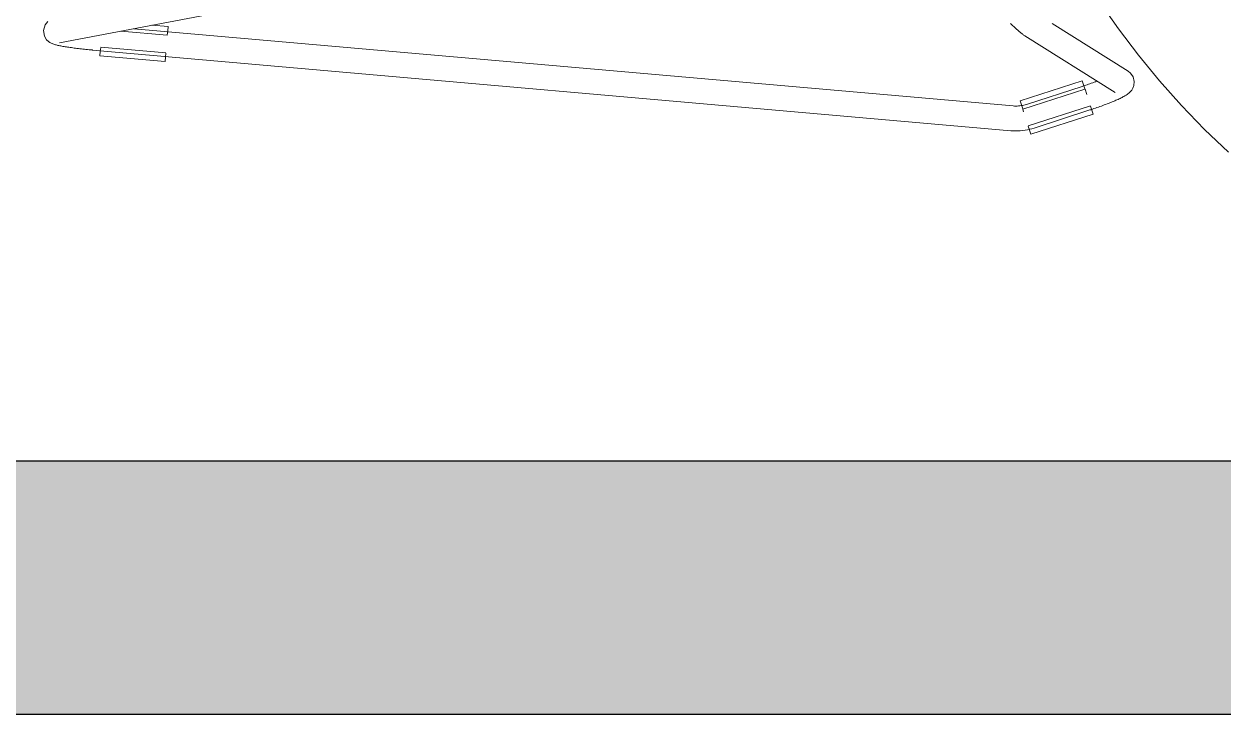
# Model space of a CAD drawing. Header units: millimetres. Extents: x 155927 to 295199, y -4084 to 97293.
# Drawn here: x 227230 to 227809, y 15108 to 15441 of the extents above; entities that cross this region are included whole.
import ezdxf

# ---------------------------------------------------------------- set-up
doc = ezdxf.new("R2010")
doc.units = ezdxf.units.MM
doc.header["$MEASUREMENT"] = 0
for name, color, linetype, lineweight in [('A-WALL', 7, 'CONTINUOUS', 9), ('A-WALL-PATT', 7, 'CONTINUOUS', 9), ('I-FURN', 8, 'CONTINUOUS', 9)]:
    doc.layers.add(name, color=color, linetype=linetype, lineweight=lineweight)

msp = doc.modelspace()

# ---------------------------------------------------------------- hatches: boundary and pattern name
at = {"layer": 'A-WALL-PATT'}
msp.add_hatch(color=256, dxfattribs=at).paths.add_polyline_path([(226350.83, 15107.61), (230353.78, 15107.61), (230353.78, 15229.61), (226350.83, 15229.61)], flags=0)

# ---------------------------------------------------------------- linework, layer by layer
at = {"layer": 'A-WALL', "lineweight": 30}
for p, q in [((230353.78, 15229.61), (226881.08, 15229.61)), ((226350.83, 15107.61), (230353.78, 15107.61))]:
    msp.add_line(p, q, dxfattribs=at)
at = {"layer": 'I-FURN'}
for p, q in [((227247.12, 15431.61), (227346.41, 15450.42)), ((227749.03, 15451.45), (227758.18, 15438.33)), ((227240.13, 15440.26), (227239.3, 15437.51)), ((227239.3, 15437.51), (227239.78, 15434.75)), ((227240.13, 15440.26), (227241.45, 15441.84)), ((227276.62, 15437.21), (227299.1, 15435.24)), ((227707.34, 15401.14), (227282.99, 15438.42)), ((227299.48, 15439.47), (227291.58, 15440.16)), ((227299.3, 15437.42), (227299.11, 15435.36)), ((227299.48, 15439.47), (227299.3, 15437.42)), ((227706.49, 15440.58), (227706.05, 15440.99)), ((227706.91, 15440.19), (227706.49, 15440.58)), ((227707.32, 15439.81), (227706.91, 15440.19)), ((227707.73, 15439.44), (227707.32, 15439.81)), ((227708.12, 15439.09), (227707.73, 15439.44)), ((227708.49, 15438.74), (227708.12, 15439.09)), ((227708.86, 15438.41), (227708.49, 15438.74)), ((227709.21, 15438.1), (227708.86, 15438.41)), ((227709.55, 15437.8), (227709.21, 15438.1)), ((227709.87, 15437.51), (227709.55, 15437.8)), ((227710.18, 15437.24), (227709.87, 15437.51)), ((227710.47, 15436.98), (227710.18, 15437.24)), ((227710.75, 15436.74), (227710.47, 15436.98)), ((227711.02, 15436.51), (227710.75, 15436.74)), ((227711.27, 15436.29), (227711.02, 15436.51)), ((227762.95, 15417.84), (227726.19, 15440.87)), ((227758.18, 15438.33), (227767.85, 15425.59)), ((227239.78, 15434.75), (227240.82, 15433.1)), ((227240.82, 15433.1), (227241.73, 15432.24)), ((227241.73, 15432.24), (227242.43, 15431.76)), ((227242.43, 15431.76), (227242.99, 15431.46)), ((227242.99, 15431.46), (227243.47, 15431.24)), ((227243.47, 15431.24), (227243.9, 15431.08)), ((227243.9, 15431.08), (227244.3, 15430.93)), ((227244.3, 15430.93), (227244.7, 15430.81)), ((227244.7, 15430.81), (227245.09, 15430.69)), ((227245.09, 15430.69), (227245.49, 15430.59)), ((227245.49, 15430.59), (227245.91, 15430.48)), ((227711.51, 15436.09), (227711.27, 15436.29)), ((227711.74, 15435.9), (227711.51, 15436.09)), ((227711.96, 15435.72), (227711.74, 15435.9)), ((227712.19, 15435.55), (227711.96, 15435.72)), ((227712.42, 15435.37), (227712.19, 15435.55)), ((227712.67, 15435.19), (227712.42, 15435.37)), ((227713, 15434.98), (227712.67, 15435.19)), ((227713, 15434.98), (227756.58, 15407.67)), ((227245.91, 15430.48), (227246.33, 15430.38)), ((227246.33, 15430.38), (227246.78, 15430.28)), ((227246.78, 15430.28), (227247.24, 15430.19)), ((227247.24, 15430.19), (227247.71, 15430.09)), ((227247.71, 15430.09), (227248.21, 15430)), ((227248.21, 15430), (227248.72, 15429.9)), ((227248.72, 15429.9), (227249.26, 15429.81)), ((227249.26, 15429.81), (227249.81, 15429.72)), ((227249.81, 15429.72), (227250.38, 15429.62)), ((227250.38, 15429.62), (227250.96, 15429.53)), ((227250.96, 15429.53), (227251.57, 15429.44)), ((227251.57, 15429.44), (227252.18, 15429.35)), ((227252.18, 15429.35), (227252.82, 15429.26)), ((227252.82, 15429.26), (227253.47, 15429.17)), ((227253.47, 15429.17), (227254.13, 15429.08)), ((227254.13, 15429.08), (227254.81, 15429)), ((227254.81, 15429), (227255.5, 15428.91)), ((227255.5, 15428.91), (227256.19, 15428.83)), ((227256.19, 15428.83), (227256.9, 15428.74)), ((227256.9, 15428.74), (227257.62, 15428.66)), ((227257.62, 15428.66), (227258.35, 15428.58)), ((227258.35, 15428.58), (227259.08, 15428.5)), ((227259.08, 15428.5), (227259.82, 15428.43)), ((227259.82, 15428.43), (227260.56, 15428.35)), ((227260.56, 15428.35), (227261.31, 15428.28)), ((227261.31, 15428.28), (227262.06, 15428.21)), ((227262.06, 15428.21), (227262.81, 15428.14)), ((227262.81, 15428.14), (227262.97, 15428.13)), ((227262.97, 15428.13), (227706.29, 15389.18)), ((227266.58, 15425.32), (227266.76, 15427.36)), ((227297.99, 15422.56), (227266.58, 15425.32)), ((227266.76, 15427.36), (227266.94, 15429.42)), ((227298.36, 15426.79), (227266.95, 15429.55)), ((227298.35, 15426.66), (227298.17, 15424.6)), ((227767.85, 15425.59), (227778.03, 15413.24)), ((227298.17, 15424.6), (227297.99, 15422.56)), ((227740.77, 15413.31), (227710.76, 15403.62)), ((227740.77, 15413.31), (227741.4, 15411.36)), ((227764.07, 15416.95), (227762.95, 15417.84)), ((227764.07, 15416.95), (227765.3, 15415.21)), ((227765.3, 15415.21), (227765.89, 15412.99)), ((227778.03, 15413.24), (227788.69, 15401.31)), ((227712.07, 15399.58), (227742.07, 15409.27)), ((227740.72, 15410.59), (227713.9, 15401.88)), ((227741.05, 15410.7), (227740.72, 15410.59)), ((227741.74, 15410.93), (227741.05, 15410.7)), ((227741.4, 15411.36), (227742.03, 15409.39)), ((227742.43, 15411.16), (227741.74, 15410.93)), ((227742.9, 15406.69), (227742.1, 15409.17)), ((227743.11, 15411.39), (227742.43, 15411.16)), ((227743.79, 15411.62), (227743.11, 15411.39)), ((227744.47, 15411.86), (227743.79, 15411.62)), ((227745.13, 15412.09), (227744.47, 15411.86)), ((227745.79, 15412.33), (227745.13, 15412.09)), ((227746.44, 15412.57), (227745.79, 15412.33)), ((227747.07, 15412.8), (227746.44, 15412.57)), ((227747.7, 15413.03), (227747.07, 15412.8)), ((227763.64, 15407.63), (227763.21, 15407.26)), ((227764.1, 15408.09), (227763.64, 15407.63)), ((227764.62, 15408.72), (227764.1, 15408.09)), ((227765.19, 15409.63), (227764.62, 15408.72)), ((227765.71, 15411.01), (227765.19, 15409.63)), ((227765.89, 15412.99), (227765.71, 15411.01)), ((227711.39, 15401.67), (227710.76, 15403.62)), ((227712.03, 15399.7), (227711.39, 15401.67)), ((227713.27, 15401.69), (227712.63, 15401.52)), ((227713.9, 15401.88), (227713.27, 15401.69)), ((227752.03, 15401.84), (227751.35, 15401.59)), ((227752.7, 15402.1), (227752.03, 15401.84)), ((227753.35, 15402.35), (227752.7, 15402.1)), ((227753.99, 15402.6), (227753.35, 15402.35)), ((227754.62, 15402.85), (227753.99, 15402.6)), ((227755.23, 15403.1), (227754.62, 15402.85)), ((227755.82, 15403.35), (227755.23, 15403.1)), ((227756.4, 15403.6), (227755.82, 15403.35)), ((227756.96, 15403.84), (227756.4, 15403.6)), ((227757.51, 15404.08), (227756.96, 15403.84)), ((227758.03, 15404.32), (227757.51, 15404.08)), ((227758.54, 15404.55), (227758.03, 15404.32)), ((227759.04, 15404.78), (227758.54, 15404.55)), ((227759.51, 15405.02), (227759.04, 15404.78)), ((227759.97, 15405.24), (227759.51, 15405.02)), ((227760.41, 15405.47), (227759.97, 15405.24)), ((227760.83, 15405.7), (227760.41, 15405.47)), ((227761.24, 15405.93), (227760.83, 15405.7)), ((227761.64, 15406.17), (227761.24, 15405.93)), ((227762.03, 15406.41), (227761.64, 15406.17)), ((227762.42, 15406.67), (227762.03, 15406.41)), ((227762.81, 15406.94), (227762.42, 15406.67)), ((227763.21, 15407.26), (227762.81, 15406.94)), ((227707.37, 15401.13), (227707.34, 15401.13)), ((227708.03, 15401.09), (227707.37, 15401.13)), ((227708.69, 15401.07), (227708.03, 15401.09)), ((227709.35, 15401.08), (227708.69, 15401.07)), ((227710.01, 15401.12), (227709.35, 15401.08)), ((227710.67, 15401.18), (227710.01, 15401.12)), ((227711.33, 15401.27), (227710.67, 15401.18)), ((227711.98, 15401.38), (227711.33, 15401.27)), ((227712.63, 15401.52), (227711.98, 15401.38)), ((227712.47, 15398.32), (227712.1, 15399.48)), ((227744.68, 15401.2), (227714.67, 15391.51)), ((227745.98, 15397.16), (227715.98, 15387.47)), ((227717.61, 15390.47), (227744.43, 15399.18)), ((227744.88, 15399.33), (227744.43, 15399.18)), ((227744.72, 15401.08), (227745.35, 15399.11)), ((227745.62, 15399.57), (227744.88, 15399.33)), ((227745.35, 15399.11), (227745.98, 15397.16)), ((227746.36, 15399.82), (227745.62, 15399.57)), ((227747.09, 15400.07), (227746.36, 15399.82)), ((227747.82, 15400.32), (227747.09, 15400.07)), ((227748.54, 15400.57), (227747.82, 15400.32)), ((227749.26, 15400.83), (227748.54, 15400.57)), ((227749.97, 15401.08), (227749.26, 15400.83)), ((227750.66, 15401.33), (227749.97, 15401.08)), ((227751.35, 15401.59), (227750.66, 15401.33)), ((227788.69, 15401.31), (227799.82, 15389.82)), ((227715.35, 15389.42), (227714.71, 15391.39)), ((227715.37, 15389.84), (227716.47, 15390.12)), ((227716.47, 15390.12), (227717.57, 15390.45)), ((227717.57, 15390.45), (227717.61, 15390.47)), ((227706.29, 15389.18), (227707.43, 15389.1)), ((227707.43, 15389.1), (227708.57, 15389.07)), ((227708.57, 15389.07), (227709.72, 15389.09)), ((227709.72, 15389.09), (227710.86, 15389.15)), ((227710.86, 15389.15), (227711.99, 15389.25)), ((227711.99, 15389.25), (227713.13, 15389.4)), ((227713.13, 15389.4), (227714.25, 15389.6)), ((227714.25, 15389.6), (227715.37, 15389.84)), ((227715.98, 15387.47), (227715.35, 15389.42)), ((227799.82, 15389.82), (227811.39, 15378.77))]:
    msp.add_line(p, q, dxfattribs=at)

doc.saveas('drawing.dxf')
